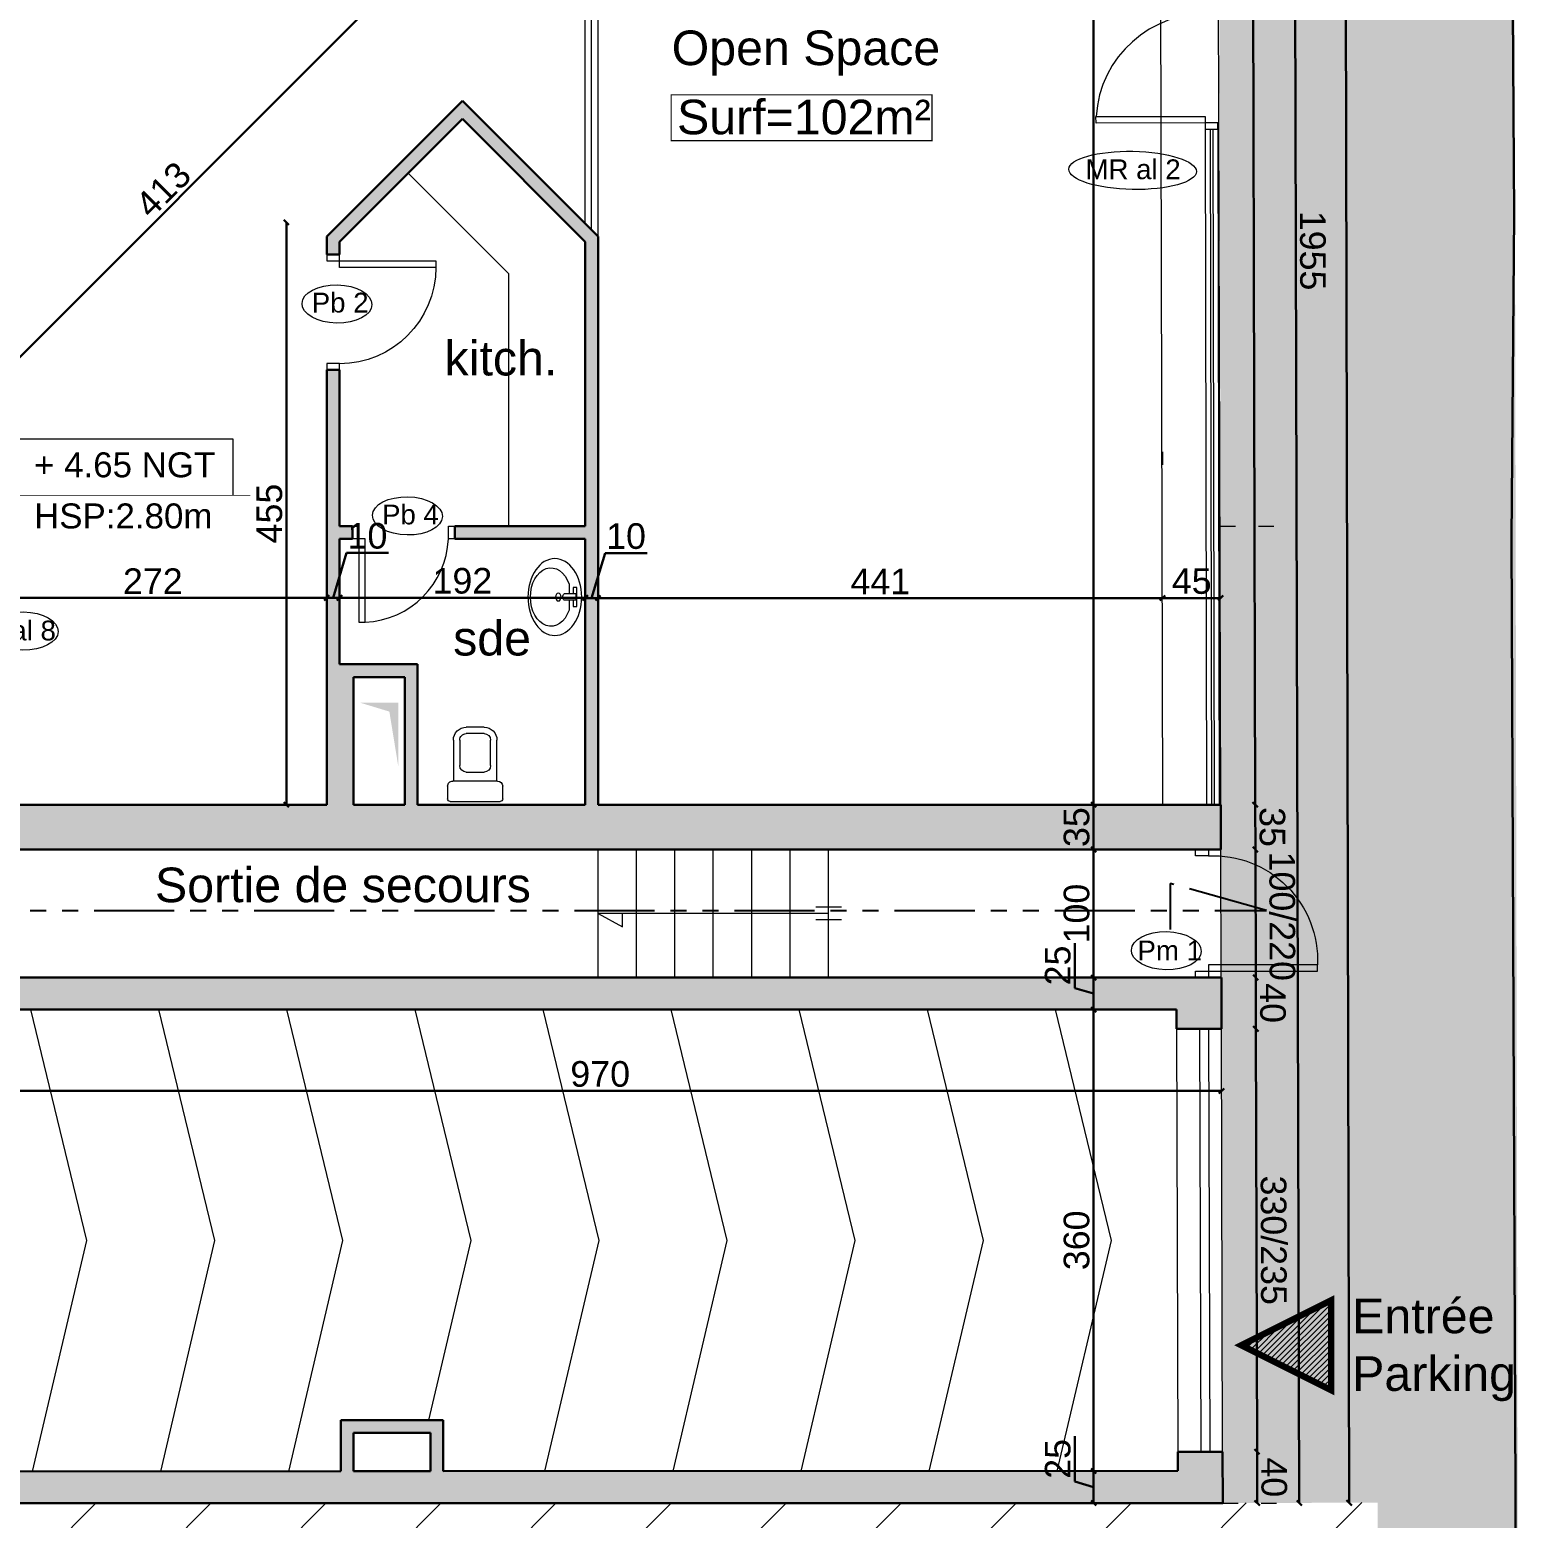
# Model space of a CAD drawing. Header units: millimetres. Extents: x 2804 to 3317, y 6834 to 7064.
# Drawn here: x 2898.11 to 2909.74, y 6920.37 to 6931.99 of the extents above; entities that cross this region are included whole.
import ezdxf

# ---------------------------------------------------------------- set-up
doc = ezdxf.new("R2010")
doc.units = ezdxf.units.MM
doc.header["$PDMODE"] = 1
doc.linetypes.add('ACAD_ISO03W100', pattern=[30, 12, -18])
doc.linetypes.add('PHANTOM2', pattern=[1.25, 0.625, -0.125, 0.125, -0.125, 0.125, -0.125])
for name, color, linetype, lineweight in [('cotation', 3, 'Continuous', 30), ('Hachures', 8, 'Continuous', 20), ('menuise', 50, 'Continuous', 18), ('PORT-FEN', 2, 'Continuous', 0), ('structure grt', 150, 'Continuous', 0), ('Trottoires', 140, 'Continuous', 30), ('zin fin', 6, 'Continuous', 9), ('Zin inter', 80, 'ACAD_ISO03W100', 5), ('zin menuiserie', 150, 'Continuous', 5), ('Zin mur', 30, 'Continuous', 30), ('zin sanit', 150, 'Continuous', 5)]:
    doc.layers.add(name, color=color, linetype=linetype, lineweight=lineweight)
doc.layers.add('zin hatch mur', color=8, linetype='Continuous')
doc.layers.add('zin texte', color=33, linetype='Continuous')
doc.styles.add('ARIAL', font='arial.ttf')
doc.styles.add('PsikTxtStyle', font='arial.ttf')
doc.styles.get("Standard").update_dxf_attribs({"font": 'arial.ttf'})
doc.dimstyles.new('cotation 100', dxfattribs={"dimtxt": 0.2, "dimasz": 0.04, "dimexe": 0, "dimexo": 0, "dimgap": 0.03, "dimtad": 1, "dimdec": 0, "dimlfac": 100, "dimdsep": 46, "dimtxsty": 'ARIAL', "dimblk": 'OBLIQUE', "dimcen": 0.09, "dimse1": 1, "dimse2": 1, "dimclrd": 256, "dimclre": 256, "dimclrt": 256, "dimadec": 3, "dimazin": 2, "dimtfac": 1, "dimtdec": 0, "dimtofl": 0, "dimtmove": 1, "dimatfit": 3, "dimfxl": 0, "dimtolj": 1, "dimtzin": 0, "dimlwd": -1, "dimlwe": -1, "dimarcsym": 0})

# ---------------------------------------------------------------- blocks, each defined once
blk = doc.blocks.new('p100')
at = {"layer": 'zin menuiserie'}
for p, q in [((2868.569, 7190.027), (2868.569, 7189.977)), ((2868.669, 7190.027), (2868.569, 7190.027)), ((2868.569, 7189.977), (2868.669, 7189.977)), ((2868.669, 7189.977), (2868.669, 7190.027)), ((2868.669, 7189.977), (2869.52, 7189.977)), ((2868.669, 7189.927), (2868.669, 7189.977)), ((2869.52, 7189.977), (2869.52, 7189.927)), ((2869.52, 7189.927), (2868.669, 7189.927)), ((2868.669, 7189.077), (2868.569, 7189.077)), ((2868.569, 7189.077), (2868.569, 7189.027)), ((2868.569, 7189.027), (2868.669, 7189.027)), ((2868.669, 7189.027), (2868.669, 7189.077))]:
    blk.add_line(p, q, dxfattribs=at)
blk.add_arc((2868.704, 7189.892), 0.817, 267.544, 2.456, dxfattribs=at)
blk = doc.blocks.new('C3A7SB3P')
at = {"layer": 'zin sanit', "linetype": 'ByBlock'}
for p, q in [((0, -19.5), (0, 19.5)), ((0, -17), (0, 17)), ((2, 21.5), (12, 21.5)), ((16, 17.5), (16, -17.5)), ((16, 17), (48, 17)), ((28, 12), (48, 12)), ((23, -7), (23, 7)), ((53, 7), (53, -7)), ((58, 7), (58, -7)), ((12, -21.5), (2, -21.5)), ((48, -17), (16, -17)), ((48, -12), (28, -12))]:
    blk.add_line(p, q, dxfattribs=at)
for centre, radius, start, end in [((2, 19.5), 2, 90, 180), ((12, 17.5), 4, 0, 90), ((28, 7), 5, 90, 180), ((48, 7), 10, 0, 90), ((48, 7), 5, 0, 90), ((28, -7), 5, 180, 270), ((48, -7), 5, 270, 0), ((48, -7), 10, 270, 0), ((2, -19.5), 2, 180, 270), ((12, -17.5), 4, 270, 0)]:
    blk.add_arc(centre, radius, start, end, dxfattribs=at)
blk = doc.blocks.new('P90')
at = {"ltscale": 0.005}
for p, q in [((-50, 752), (-100, 752)), ((-100, 752), (-100, 0)), ((-50, 0), (-50, 752)), ((-900, -100), (-900, 0)), ((-900, 0), (-850, 0)), ((-850, 0), (-850, -100)), ((-100, 0), (-50, 0)), ((-50, 0), (0, 0)), ((-50, -100), (-50, 0)), ((0, 0), (0, -100)), ((-850, -100), (-900, -100)), ((0, -100), (-50, -100))]:
    blk.add_line(p, q, dxfattribs=at)
blk.add_arc((-100, 0), 752, 90, 180, dxfattribs=at)
blk = doc.blocks.new('_Oblique')
at = {"color": 0, "linetype": 'ByBlock', "lineweight": -2}
blk.add_line((-0.5, -0.5), (0.5, 0.5), dxfattribs=at)
blk = doc.blocks.new('*D249')
at = {"layer": 'cotation', "transparency": 16777216}
blk.add_line((2900.112, 6930.482), (2900.112, 6925.936), dxfattribs=at)
at = {"layer": 'Defpoints', "color": 0, "transparency": 16777216}
for p in [(2900.536, 6930.482), (2900.112, 6925.936), (2900.636, 6925.936)]:
    blk.add_point(p, dxfattribs=at)
at = {"layer": 'cotation', "transparency": 16777216, "xscale": 0.04, "yscale": 0.04, "zscale": 0.04}
for p, rotation in [((2900.112, 6930.482), 90), ((2900.112, 6925.936), 270)]:
    blk.add_blockref('_Oblique', p, dxfattribs=dict(at, rotation=rotation))
at = {"layer": 'cotation', "transparency": 16777216, "insert": (2899.98, 6928.209), "char_height": 0.2, "attachment_point": 5, "rotation": 90, "style": 'ARIAL'}
blk.add_mtext('\\A1;455', dxfattribs=at)
blk = doc.blocks.new('*D254')
at = {"layer": 'cotation', "transparency": 16777216}
blk.add_line((2906.952, 6927.549), (2902.545, 6927.549), dxfattribs=at)
at = {"layer": 'Defpoints', "color": 0, "transparency": 16777216}
for p in [(2902.545, 6927.549), (2906.952, 6927.596), (2902.545, 6927.337)]:
    blk.add_point(p, dxfattribs=at)
at = {"layer": 'cotation', "transparency": 16777216, "xscale": 0.04, "yscale": 0.04, "zscale": 0.04, "rotation": 180}
blk.add_blockref('_Oblique', (2902.545, 6927.549), dxfattribs=at)
at = {"layer": 'cotation', "transparency": 16777216, "xscale": 0.04, "yscale": 0.04, "zscale": 0.04}
blk.add_blockref('_Oblique', (2906.952, 6927.549), dxfattribs=at)
at = {"layer": 'cotation', "transparency": 16777216, "insert": (2904.749, 6927.679), "char_height": 0.2, "attachment_point": 5, "style": 'ARIAL'}
blk.add_mtext('\\A1;441', dxfattribs=at)
blk = doc.blocks.new('*D255')
at = {"layer": 'cotation', "transparency": 16777216}
blk.add_line((2902.445, 6927.551), (2900.527, 6927.551), dxfattribs=at)
at = {"layer": 'Defpoints', "color": 0, "transparency": 16777216}
for p in [(2900.527, 6927.551), (2900.527, 6927.551), (2902.445, 6927.549)]:
    blk.add_point(p, dxfattribs=at)
at = {"layer": 'cotation', "transparency": 16777216, "xscale": 0.04, "yscale": 0.04, "zscale": 0.04, "rotation": 180}
blk.add_blockref('_Oblique', (2900.527, 6927.551), dxfattribs=at)
at = {"layer": 'cotation', "transparency": 16777216, "xscale": 0.04, "yscale": 0.04, "zscale": 0.04}
blk.add_blockref('_Oblique', (2902.445, 6927.551), dxfattribs=at)
at = {"layer": 'cotation', "transparency": 16777216, "insert": (2901.486, 6927.683), "char_height": 0.2, "attachment_point": 5, "style": 'ARIAL'}
blk.add_mtext('\\A1;192', dxfattribs=at)
blk = doc.blocks.new('P70')
at = {"layer": 'zin menuiserie'}
for p, q in [((0, 650), (0, 0)), ((50, 650), (0, 650)), ((50, 0), (50, 650)), ((-700, 0), (-650, 0)), ((-700, -100), (-700, 0)), ((-650, 0), (-650, -100)), ((0, 0), (100, 0)), ((50, -100), (50, 0)), ((100, 0), (100, -100)), ((-650, -100), (-700, -100)), ((100, -100), (50, -100))]:
    blk.add_line(p, q, dxfattribs=at)
blk.add_arc((31, -31), 682, 92.6275, 177.3725, dxfattribs=at)
blk = doc.blocks.new('lll')
at = {"layer": 'zin sanit'}
for p, q in [((2861.7277, 7185.8937), (2861.6631, 7185.8937)), ((2861.6865, 7185.9436), (2861.809, 7185.9436)), ((2861.6865, 7185.9192), (2861.6865, 7185.9436)), ((2861.7277, 7185.9192), (2861.6865, 7185.9192)), ((2861.7677, 7185.9373), (2861.7277, 7185.9373)), ((2861.7277, 7185.9373), (2861.7277, 7185.8611)), ((2861.7677, 7185.9373), (2861.7677, 7185.8611)), ((2861.809, 7185.9192), (2861.7677, 7185.9192)), ((2861.8324, 7185.8937), (2861.7677, 7185.8937)), ((2861.809, 7185.9436), (2861.809, 7185.9192))]:
    blk.add_line(p, q, dxfattribs=at)
for centre, major_axis, start_param, end_param in [((2861.7477, 7185.8005), (0.25, 0), 4.712389, 10.995574), ((2861.7477, 7185.7746), (0.19, 0), 2.032408, 7.39237), ((2861.7478, 7185.8234), (-0.0258, 0), 1.570796326798575, 7.853981633978161), ((2861.7477, 7185.8697), (0.0235, 0), 3.694408, 5.73037)]:
    blk.add_ellipse(centre, major_axis=major_axis, ratio=0.7, start_param=start_param, end_param=end_param, dxfattribs=at)
blk = doc.blocks.new('*D257')
at = {"layer": 'cotation', "transparency": 16777216}
blk.add_line((2900.427, 6927.551), (2897.711, 6927.551), dxfattribs=at)
at = {"layer": 'Defpoints', "color": 0, "transparency": 16777216}
for p in [(2897.711, 6927.551), (2897.711, 6927.551), (2900.427, 6927.551)]:
    blk.add_point(p, dxfattribs=at)
at = {"layer": 'cotation', "transparency": 16777216, "xscale": 0.04, "yscale": 0.04, "zscale": 0.04}
for p, rotation in [((2897.711, 6927.551), 180.0000000000192), ((2900.427, 6927.551), 1.91846538655227e-11)]:
    blk.add_blockref('_Oblique', p, dxfattribs=dict(at, rotation=rotation))
at = {"layer": 'cotation', "transparency": 16777216, "insert": (2899.069, 6927.681), "char_height": 0.2, "attachment_point": 5, "style": 'ARIAL'}
blk.add_mtext('\\A1;272', dxfattribs=at)
blk = doc.blocks.new('*D263')
at = {"layer": 'cotation', "transparency": 16777216}
blk.add_line((2906.414, 6924.336), (2906.414, 6920.735), dxfattribs=at)
at = {"layer": 'Defpoints', "color": 0, "transparency": 16777216}
for p in [(2906.629, 6924.336), (2906.414, 6920.735), (2906.724, 6920.735)]:
    blk.add_point(p, dxfattribs=at)
at = {"layer": 'cotation', "transparency": 16777216, "xscale": 0.04, "yscale": 0.04, "zscale": 0.04}
for p, rotation in [((2906.414, 6924.336), 90), ((2906.414, 6920.735), 270)]:
    blk.add_blockref('_Oblique', p, dxfattribs=dict(at, rotation=rotation))
at = {"layer": 'cotation', "transparency": 16777216, "insert": (2906.282, 6922.535), "char_height": 0.2, "attachment_point": 5, "rotation": 90, "style": 'ARIAL'}
blk.add_mtext('\\A1;360', dxfattribs=at)
blk = doc.blocks.new('*D287')
at = {"layer": 'cotation', "transparency": 16777216}
blk.add_line((2908.355, 6944.847), (2908.41, 6920.486), dxfattribs=at)
at = {"layer": 'Defpoints', "color": 0, "transparency": 16777216}
for p in [(2907.367, 6944.844), (2907.422, 6920.484), (2908.41, 6920.486)]:
    blk.add_point(p, dxfattribs=at)
at = {"layer": 'cotation', "transparency": 16777216, "xscale": 0.04, "yscale": 0.04, "zscale": 0.04}
for p, rotation in [((2908.355, 6944.847), 90.12833801283392), ((2908.41, 6920.486), 270.1283380128339)]:
    blk.add_blockref('_Oblique', p, dxfattribs=dict(at, rotation=rotation))
at = {"layer": 'cotation', "transparency": 16777216, "insert": (2908.566, 6932.667), "char_height": 0.3, "attachment_point": 5, "rotation": 270.1283, "style": 'ARIAL'}
blk.add_mtext('\\A1;2436', dxfattribs=at)
blk = doc.blocks.new('*D289')
at = {"layer": 'cotation', "transparency": 16777216}
blk.add_line((2886.94, 6919.979), (2907.422, 6919.982), dxfattribs=at)
at = {"layer": 'Defpoints', "color": 0, "transparency": 16777216}
for p in [(2886.94, 6920.481), (2907.422, 6920.484), (2907.422, 6919.982)]:
    blk.add_point(p, dxfattribs=at)
at = {"layer": 'cotation', "transparency": 16777216, "xscale": 0.04, "yscale": 0.04, "zscale": 0.04}
for p, rotation in [((2886.94, 6919.979), 180.008627102599), ((2907.422, 6919.982), 0.008627102599035555)]:
    blk.add_blockref('_Oblique', p, dxfattribs=dict(at, rotation=rotation))
at = {"layer": 'cotation', "transparency": 16777216, "insert": (2897.181, 6920.164), "char_height": 0.3, "attachment_point": 5, "rotation": 0.0086, "style": 'ARIAL'}
blk.add_mtext('\\A1;2048', dxfattribs=at)
blk = doc.blocks.new('*D311')
at = {"layer": 'cotation', "transparency": 16777216}
blk.add_line((2906.414, 6925.586), (2906.414, 6924.586), dxfattribs=at)
at = {"layer": 'Defpoints', "color": 0, "transparency": 16777216}
for p in [(2906.774, 6925.586), (2906.414, 6924.586), (2906.874, 6924.586)]:
    blk.add_point(p, dxfattribs=at)
at = {"layer": 'cotation', "transparency": 16777216, "xscale": 0.04, "yscale": 0.04, "zscale": 0.04}
for p, rotation in [((2906.414, 6925.586), 90), ((2906.414, 6924.586), 270)]:
    blk.add_blockref('_Oblique', p, dxfattribs=dict(at, rotation=rotation))
at = {"layer": 'cotation', "transparency": 16777216, "insert": (2906.282, 6925.086), "char_height": 0.2, "attachment_point": 5, "rotation": 90, "style": 'ARIAL'}
blk.add_mtext('\\A1;100', dxfattribs=at)
blk = doc.blocks.new('*D312')
at = {"layer": 'cotation', "transparency": 16777216}
blk.add_line((2906.414, 6925.936), (2906.414, 6939.635), dxfattribs=at)
at = {"layer": 'Defpoints', "color": 0, "transparency": 16777216}
for p in [(2906.414, 6939.635), (2906.919, 6939.635), (2906.954, 6925.936)]:
    blk.add_point(p, dxfattribs=at)
at = {"layer": 'cotation', "transparency": 16777216, "xscale": 0.04, "yscale": 0.04, "zscale": 0.04}
for p, rotation in [((2906.414, 6939.635), 90), ((2906.414, 6925.936), 270)]:
    blk.add_blockref('_Oblique', p, dxfattribs=dict(at, rotation=rotation))
at = {"layer": 'cotation', "transparency": 16777216, "insert": (2906.282, 6932.786), "char_height": 0.2, "attachment_point": 5, "rotation": 90, "style": 'ARIAL'}
blk.add_mtext('\\A1;1370', dxfattribs=at)
blk = doc.blocks.new('*D315')
at = {"layer": 'cotation', "transparency": 16777216}
blk.add_line((2907.677, 6925.586), (2907.676, 6925.936), dxfattribs=at)
at = {"layer": 'Defpoints', "color": 0, "transparency": 16777216}
for p in [(2907.408, 6925.936), (2907.676, 6925.936), (2907.408, 6925.586)]:
    blk.add_point(p, dxfattribs=at)
at = {"layer": 'cotation', "transparency": 16777216, "xscale": 0.04, "yscale": 0.04, "zscale": 0.04}
for p, rotation in [((2907.676, 6925.936), 90.15480944030031), ((2907.677, 6925.586), 270.1548094403003)]:
    blk.add_blockref('_Oblique', p, dxfattribs=dict(at, rotation=rotation))
at = {"layer": 'cotation', "transparency": 16777216, "insert": (2907.809, 6925.762), "char_height": 0.2, "attachment_point": 5, "rotation": 270.1548, "style": 'ARIAL'}
blk.add_mtext('\\A1;35', dxfattribs=at)
blk = doc.blocks.new('*D316')
at = {"layer": 'cotation', "transparency": 16777216}
blk.add_line((2907.676, 6925.936), (2907.638, 6940.036), dxfattribs=at)
at = {"layer": 'Defpoints', "color": 0, "transparency": 16777216}
for p in [(2907.368, 6940.036), (2907.638, 6940.036), (2907.408, 6925.936)]:
    blk.add_point(p, dxfattribs=at)
at = {"layer": 'cotation', "transparency": 16777216, "xscale": 0.04, "yscale": 0.04, "zscale": 0.04}
for p, rotation in [((2907.638, 6940.036), 90.15480944030031), ((2907.676, 6925.936), 270.1548094403003)]:
    blk.add_blockref('_Oblique', p, dxfattribs=dict(at, rotation=rotation))
at = {"layer": 'cotation', "transparency": 16777216, "insert": (2907.791, 6932.987), "char_height": 0.2, "attachment_point": 5, "rotation": 270.1548, "style": 'ARIAL'}
blk.add_mtext('\\A1;1410/290', dxfattribs=at)
blk = doc.blocks.new('*D317')
at = {"layer": 'cotation', "transparency": 16777216}
blk.add_line((2907.677, 6925.586), (2907.68, 6924.587), dxfattribs=at)
at = {"layer": 'Defpoints', "color": 0, "transparency": 16777216}
for p in [(2907.408, 6925.586), (2907.311, 6924.586), (2907.68, 6924.587)]:
    blk.add_point(p, dxfattribs=at)
at = {"layer": 'cotation', "transparency": 16777216, "xscale": 0.04, "yscale": 0.04, "zscale": 0.04}
for p, rotation in [((2907.677, 6925.586), 90.15480944030031), ((2907.68, 6924.587), 270.1548094403003)]:
    blk.add_blockref('_Oblique', p, dxfattribs=dict(at, rotation=rotation))
at = {"layer": 'cotation', "transparency": 16777216, "insert": (2907.886, 6925.065), "char_height": 0.2, "attachment_point": 5, "rotation": 270.1548, "style": 'ARIAL'}
blk.add_mtext('\\A1;100/220', dxfattribs=at)
blk = doc.blocks.new('*D318')
at = {"layer": 'cotation', "transparency": 16777216}
blk.add_line((2907.68, 6924.587), (2907.681, 6924.186), dxfattribs=at)
at = {"layer": 'Defpoints', "color": 0, "transparency": 16777216}
for p in [(2907.311, 6924.586), (2907.312, 6924.185), (2907.681, 6924.186)]:
    blk.add_point(p, dxfattribs=at)
at = {"layer": 'cotation', "transparency": 16777216, "xscale": 0.04, "yscale": 0.04, "zscale": 0.04}
for p, rotation in [((2907.68, 6924.587), 90.15480944030031), ((2907.681, 6924.186), 270.1548094403003)]:
    blk.add_blockref('_Oblique', p, dxfattribs=dict(at, rotation=rotation))
at = {"layer": 'cotation', "transparency": 16777216, "insert": (2907.813, 6924.387), "char_height": 0.2, "attachment_point": 5, "rotation": 270.1548, "style": 'ARIAL'}
blk.add_mtext('\\A1;40', dxfattribs=at)
blk = doc.blocks.new('*D319')
at = {"layer": 'cotation', "transparency": 16777216}
blk.add_line((2907.681, 6924.186), (2907.69, 6920.885), dxfattribs=at)
at = {"layer": 'Defpoints', "color": 0, "transparency": 16777216}
for p in [(2907.312, 6924.185), (2907.421, 6920.885), (2907.69, 6920.885)]:
    blk.add_point(p, dxfattribs=at)
at = {"layer": 'cotation', "transparency": 16777216, "xscale": 0.04, "yscale": 0.04, "zscale": 0.04}
for p, rotation in [((2907.681, 6924.186), 90.15480944030031), ((2907.69, 6920.885), 270.1548094403003)]:
    blk.add_blockref('_Oblique', p, dxfattribs=dict(at, rotation=rotation))
at = {"layer": 'cotation', "transparency": 16777216, "insert": (2907.819, 6922.536), "char_height": 0.2, "attachment_point": 5, "rotation": 270.1548, "style": 'ARIAL'}
blk.add_mtext('\\A1;330/235', dxfattribs=at)
blk = doc.blocks.new('*D320')
at = {"layer": 'cotation', "transparency": 16777216}
blk.add_line((2907.69, 6920.885), (2907.691, 6920.484), dxfattribs=at)
at = {"layer": 'Defpoints', "color": 0, "transparency": 16777216}
for p in [(2907.421, 6920.885), (2907.422, 6920.484), (2907.691, 6920.484)]:
    blk.add_point(p, dxfattribs=at)
at = {"layer": 'cotation', "transparency": 16777216, "xscale": 0.04, "yscale": 0.04, "zscale": 0.04}
for p, rotation in [((2907.69, 6920.885), 90.15480944030031), ((2907.691, 6920.484), 270.1548094403003)]:
    blk.add_blockref('_Oblique', p, dxfattribs=dict(at, rotation=rotation))
at = {"layer": 'cotation', "transparency": 16777216, "insert": (2907.823, 6920.685), "char_height": 0.2, "attachment_point": 5, "rotation": 270.1548, "style": 'ARIAL'}
blk.add_mtext('\\A1;40', dxfattribs=at)
blk = doc.blocks.new('*D323')
at = {"layer": 'cotation', "transparency": 16777216}
blk.add_line((2908.02, 6920.485), (2907.966, 6940.037), dxfattribs=at)
at = {"layer": 'Defpoints', "color": 0, "transparency": 16777216}
for p in [(2907.368, 6940.036), (2907.966, 6940.037), (2907.422, 6920.484)]:
    blk.add_point(p, dxfattribs=at)
at = {"layer": 'cotation', "transparency": 16777216, "xscale": 0.04, "yscale": 0.04, "zscale": 0.04}
for p, rotation in [((2907.966, 6940.037), 90.15834376443192), ((2908.02, 6920.485), 270.1583437644319)]:
    blk.add_blockref('_Oblique', p, dxfattribs=dict(at, rotation=rotation))
at = {"layer": 'cotation', "transparency": 16777216, "insert": (2908.125, 6930.262), "char_height": 0.2, "attachment_point": 5, "rotation": 270.1583, "style": 'ARIAL'}
blk.add_mtext('\\A1;1955', dxfattribs=at)
blk = doc.blocks.new('*D543')
at = {"layer": 'cotation', "transparency": 16777216}
blk.add_line((2897.711, 6923.701), (2907.413, 6923.701), dxfattribs=at)
at = {"layer": 'Defpoints', "color": 0, "transparency": 16777216}
for p in [(2907.413, 6923.701), (2907.413, 6923.627), (2897.711, 6923.261)]:
    blk.add_point(p, dxfattribs=at)
at = {"layer": 'cotation', "transparency": 16777216, "xscale": 0.04, "yscale": 0.04, "zscale": 0.04, "rotation": 180}
blk.add_blockref('_Oblique', (2897.711, 6923.701), dxfattribs=at)
at = {"layer": 'cotation', "transparency": 16777216, "xscale": 0.04, "yscale": 0.04, "zscale": 0.04}
blk.add_blockref('_Oblique', (2907.413, 6923.701), dxfattribs=at)
at = {"layer": 'cotation', "transparency": 16777216, "insert": (2902.562, 6923.833), "char_height": 0.2, "attachment_point": 5, "style": 'ARIAL', "bg_fill": 3, "box_fill_scale": 1.1, "bg_fill_color": 256, "bg_fill_true_color": 13158600, "bg_fill_transparency": 0}
blk.add_mtext('\\A1;970', dxfattribs=at)
blk = doc.blocks.new('*D576')
at = {"layer": 'cotation', "transparency": 16777216}
blk.add_line((2900.706, 6932.107), (2897.782, 6929.183), dxfattribs=at)
at = {"layer": 'Defpoints', "color": 0, "transparency": 16777216}
for p in [(2900.406, 6932.407), (2896.457, 6930.508), (2897.782, 6929.183)]:
    blk.add_point(p, dxfattribs=at)
at = {"layer": 'cotation', "transparency": 16777216, "xscale": 0.04, "yscale": 0.04, "zscale": 0.04}
for p, rotation in [((2900.706, 6932.107), 45.00000000041111), ((2897.782, 6929.183), 225.0000000004111)]:
    blk.add_blockref('_Oblique', p, dxfattribs=dict(at, rotation=rotation))
at = {"layer": 'cotation', "transparency": 16777216, "insert": (2899.15, 6930.738), "char_height": 0.2, "attachment_point": 5, "rotation": 45, "style": 'ARIAL'}
blk.add_mtext('\\A1;413', dxfattribs=at)
blk = doc.blocks.new('*D682')
at = {"layer": 'cotation', "transparency": 16777216}
blk.add_line((2906.414, 6925.936), (2906.414, 6925.586), dxfattribs=at)
at = {"layer": 'Defpoints', "color": 0, "transparency": 16777216}
for p in [(2906.954, 6925.936), (2906.414, 6925.586), (2907.12, 6925.586)]:
    blk.add_point(p, dxfattribs=at)
at = {"layer": 'cotation', "transparency": 16777216, "xscale": 0.04, "yscale": 0.04, "zscale": 0.04}
for p, rotation in [((2906.414, 6925.936), 90), ((2906.414, 6925.586), 270)]:
    blk.add_blockref('_Oblique', p, dxfattribs=dict(at, rotation=rotation))
at = {"layer": 'cotation', "transparency": 16777216, "insert": (2906.282, 6925.761), "char_height": 0.2, "attachment_point": 5, "rotation": 90, "style": 'ARIAL'}
blk.add_mtext('\\A1;35', dxfattribs=at)
blk = doc.blocks.new('*D683')
at = {"layer": 'cotation', "transparency": 16777216}
for p, q in [((2906.267, 6924.505), (2906.267, 6924.856)), ((2906.414, 6924.461), (2906.267, 6924.505)), ((2906.414, 6924.586), (2906.414, 6924.336))]:
    blk.add_line(p, q, dxfattribs=at)
at = {"layer": 'Defpoints', "color": 0, "transparency": 16777216}
for p in [(2906.874, 6924.586), (2906.414, 6924.336), (2906.629, 6924.336)]:
    blk.add_point(p, dxfattribs=at)
at = {"layer": 'cotation', "transparency": 16777216, "xscale": 0.04, "yscale": 0.04, "zscale": 0.04}
for p, rotation in [((2906.414, 6924.586), 90), ((2906.414, 6924.336), 270)]:
    blk.add_blockref('_Oblique', p, dxfattribs=dict(at, rotation=rotation))
at = {"layer": 'cotation', "transparency": 16777216, "insert": (2906.135, 6924.681), "char_height": 0.2, "attachment_point": 5, "rotation": 90, "style": 'ARIAL'}
blk.add_mtext('\\A1;25', dxfattribs=at)
blk = doc.blocks.new('*D684')
at = {"layer": 'cotation', "transparency": 16777216}
for p, q in [((2906.267, 6920.653), (2906.267, 6921.005)), ((2906.414, 6920.609), (2906.267, 6920.653)), ((2906.414, 6920.735), (2906.414, 6920.484))]:
    blk.add_line(p, q, dxfattribs=at)
at = {"layer": 'Defpoints', "color": 0, "transparency": 16777216}
for p in [(2906.724, 6920.735), (2906.414, 6920.484), (2906.737, 6920.484)]:
    blk.add_point(p, dxfattribs=at)
at = {"layer": 'cotation', "transparency": 16777216, "xscale": 0.04, "yscale": 0.04, "zscale": 0.04}
for p, rotation in [((2906.414, 6920.735), 90), ((2906.414, 6920.484), 270)]:
    blk.add_blockref('_Oblique', p, dxfattribs=dict(at, rotation=rotation))
at = {"layer": 'cotation', "transparency": 16777216, "insert": (2906.135, 6920.829), "char_height": 0.2, "attachment_point": 5, "rotation": 90, "style": 'ARIAL'}
blk.add_mtext('\\A1;25', dxfattribs=at)
blk = doc.blocks.new('*D710')
at = {"layer": 'cotation', "transparency": 16777216}
for p, q in [((2900.477, 6927.551), (2900.582, 6927.902)), ((2900.582, 6927.902), (2900.909, 6927.902)), ((2900.427, 6927.551), (2900.527, 6927.551))]:
    blk.add_line(p, q, dxfattribs=at)
at = {"layer": 'Defpoints', "color": 0, "transparency": 16777216}
for p in [(2900.427, 6927.551), (2900.527, 6927.551), (2900.527, 6927.033)]:
    blk.add_point(p, dxfattribs=at)
at = {"layer": 'cotation', "transparency": 16777216, "xscale": 0.04, "yscale": 0.04, "zscale": 0.04, "rotation": 180}
blk.add_blockref('_Oblique', (2900.427, 6927.551), dxfattribs=at)
at = {"layer": 'cotation', "transparency": 16777216, "xscale": 0.04, "yscale": 0.04, "zscale": 0.04}
blk.add_blockref('_Oblique', (2900.527, 6927.551), dxfattribs=at)
at = {"layer": 'cotation', "transparency": 16777216, "insert": (2900.745, 6928.034), "char_height": 0.2, "attachment_point": 5, "style": 'ARIAL'}
blk.add_mtext('\\A1;10', dxfattribs=at)
blk = doc.blocks.new('*D711')
at = {"layer": 'cotation', "transparency": 16777216}
for p, q in [((2902.495, 6927.549), (2902.601, 6927.9)), ((2902.601, 6927.9), (2902.928, 6927.9)), ((2902.445, 6927.549), (2902.545, 6927.549))]:
    blk.add_line(p, q, dxfattribs=at)
at = {"layer": 'Defpoints', "color": 0, "transparency": 16777216}
for p in [(2902.445, 6927.549), (2902.545, 6927.549), (2902.545, 6927.337)]:
    blk.add_point(p, dxfattribs=at)
at = {"layer": 'cotation', "transparency": 16777216, "xscale": 0.04, "yscale": 0.04, "zscale": 0.04, "rotation": 180}
blk.add_blockref('_Oblique', (2902.445, 6927.549), dxfattribs=at)
at = {"layer": 'cotation', "transparency": 16777216, "xscale": 0.04, "yscale": 0.04, "zscale": 0.04}
blk.add_blockref('_Oblique', (2902.545, 6927.549), dxfattribs=at)
at = {"layer": 'cotation', "transparency": 16777216, "insert": (2902.764, 6928.032), "char_height": 0.2, "attachment_point": 5, "style": 'ARIAL'}
blk.add_mtext('\\A1;10', dxfattribs=at)
blk = doc.blocks.new('*D712')
at = {"layer": 'cotation', "transparency": 16777216}
blk.add_line((2906.952, 6927.549), (2907.407, 6927.549), dxfattribs=at)
at = {"layer": 'Defpoints', "color": 0, "transparency": 16777216}
for p in [(2906.952, 6927.596), (2907.407, 6927.549), (2907.407, 6925.936)]:
    blk.add_point(p, dxfattribs=at)
at = {"layer": 'cotation', "transparency": 16777216, "xscale": 0.04, "yscale": 0.04, "zscale": 0.04, "rotation": 180}
blk.add_blockref('_Oblique', (2906.952, 6927.549), dxfattribs=at)
at = {"layer": 'cotation', "transparency": 16777216, "xscale": 0.04, "yscale": 0.04, "zscale": 0.04}
blk.add_blockref('_Oblique', (2907.407, 6927.549), dxfattribs=at)
at = {"layer": 'cotation', "transparency": 16777216, "insert": (2907.18, 6927.681), "char_height": 0.2, "attachment_point": 5, "style": 'ARIAL'}
blk.add_mtext('\\A1;45', dxfattribs=at)
blk = doc.blocks.new('pb1')
at = {"layer": 'menuise'}
blk.add_ellipse((2979.638, 6941.214), major_axis=(-0.273, 0.005), ratio=0.546469, start_param=-1.570796, end_param=4.712389, dxfattribs=at)
at = {"layer": 'menuise', "insert": (2979.441, 6941.302), "char_height": 0.1544, "width": 2.34126, "attachment_point": 1, "style": 'PsikTxtStyle'}
blk.add_mtext('Pb 2', dxfattribs=at)
blk = doc.blocks.new('pb3')
at = {"layer": 'menuise'}
blk.add_ellipse((2903.957, 6929.88), major_axis=(-0.273, 0.005), ratio=0.546469, start_param=-1.570796, end_param=4.712389, dxfattribs=at)
at = {"layer": 'menuise', "insert": (2903.759, 6929.968), "char_height": 0.1544, "width": 2.34126, "attachment_point": 1, "style": 'PsikTxtStyle'}
blk.add_mtext('Pb 4', dxfattribs=at)
blk = doc.blocks.new('fal8')
at = {"layer": 'menuise'}
blk.add_ellipse((2856.592, 6882.99), major_axis=(-0.273, 0.005), ratio=0.546469, start_param=-1.570796, end_param=4.712389, dxfattribs=at)
at = {"layer": 'menuise', "insert": (2856.368, 6883.071), "char_height": 0.1544, "width": 2.34126, "attachment_point": 1, "style": 'PsikTxtStyle'}
blk.add_mtext('Fal 8', dxfattribs=at)
blk = doc.blocks.new('P14')
at = {"layer": 'zin menuiserie'}
for p, q in [((2875.02, 7090.599), (2874.168, 7090.599)), ((2874.168, 7090.599), (2874.168, 7090.549)), ((2874.168, 7090.549), (2875.02, 7090.549)), ((2875.02, 7090.649), (2875.12, 7090.649)), ((2875.02, 7090.599), (2875.02, 7090.649)), ((2875.12, 7090.599), (2875.02, 7090.599)), ((2875.02, 7090.549), (2875.02, 7090.599)), ((2875.12, 7090.649), (2875.12, 7090.599)), ((2874.168, 7088.899), (2874.168, 7088.949)), ((2874.168, 7088.949), (2875.02, 7088.949)), ((2875.02, 7088.949), (2875.02, 7088.899)), ((2875.02, 7088.899), (2874.168, 7088.899)), ((2875.02, 7088.899), (2875.02, 7088.849)), ((2875.12, 7088.899), (2875.02, 7088.899)), ((2875.02, 7088.849), (2875.12, 7088.849)), ((2875.12, 7088.849), (2875.12, 7088.899))]:
    blk.add_line(p, q, dxfattribs=at)
for centre, start, end in [((2875.023, 7090.604), 183.6967, 272.9424), ((2875.023, 7088.894), 87.0576, 176.3033)]:
    blk.add_arc(centre, 0.856, start, end, dxfattribs=at)
blk = doc.blocks.new('mral2')
at = {"layer": 'menuise'}
blk.add_ellipse((2906.719, 6930.888), major_axis=(-0.498, 0.009), ratio=0.29928, start_param=-1.570796, end_param=4.712389, dxfattribs=at)
at = {"layer": 'menuise', "insert": (2906.351, 6930.974), "char_height": 0.1544, "width": 2.34126, "attachment_point": 1, "style": 'PsikTxtStyle'}
blk.add_mtext('MR al 2', dxfattribs=at)
blk = doc.blocks.new('pm1')
at = {"layer": 'menuise'}
blk.add_ellipse((2906.982, 6924.796), major_axis=(-0.273, 0.005), ratio=0.546469, start_param=-1.570796, end_param=4.712389, dxfattribs=at)
at = {"layer": 'menuise', "insert": (2906.757, 6924.875), "char_height": 0.1544, "width": 2.34126, "attachment_point": 1, "style": 'PsikTxtStyle'}
blk.add_mtext('Pm 1', dxfattribs=at)

msp = doc.modelspace()

# ---------------------------------------------------------------- hatches: boundary and pattern name
at = {"layer": 'Hachures'}
h = msp.add_hatch(dxfattribs=at)
h.set_pattern_fill('AR-HBONE', color=256, scale=0.001, angle=0.4129)
h.set_pattern_definition([(45.4129179, (74.41532, -5.15618), (-0.0010354903, 0.1436803666), [0.3048, -0.1016]), (135.4129179, (74.48664, -5.08382), (-0.0010354903, 0.1436803666), [0.3048, -0.1016])])
h.paths.add_polyline_path([(2880.7, 6946.726), (2880.7, 6944.784), (2886.045, 6944.784), (2889.945, 6944.798), (2889.947, 6944.798), (2907.367, 6944.844), (2907.422, 6920.484), (2908.633, 6920.487), (2908.6, 6914.685), (2909.737, 6914.691), (2909.67, 6946.925), (2907.179, 6946.87), (2904.687, 6946.816), (2899.403, 6946.802), (2894.589, 6946.718), (2889.412, 6946.654)])
at = {"layer": 'zin hatch mur'}
h = msp.add_hatch(color=256, dxfattribs=at)
h.dxf.hatch_style = 1
h.paths.add_polyline_path([(2901.036, 6925.936), (2900.636, 6925.936), (2900.635, 6926.933), (2901.035, 6926.933)], flags=17)
h.paths.add_polyline_path([(2900.986, 6926.233), (2900.916, 6926.663), (2900.686, 6926.733), (2900.986, 6926.733)], flags=16)
h.paths.add_polyline_path([(2900.427, 6930.231), (2900.527, 6930.231), (2900.527, 6930.331), (2901.486, 6931.291), (2902.445, 6930.331), (2902.545, 6930.373), (2901.486, 6931.432), (2900.427, 6930.373)])
h.paths.add_polyline_path([(2900.527, 6929.331), (2900.427, 6929.331), (2900.427, 6925.936), (2897.361, 6925.936), (2897.361, 6925.586), (2900.636, 6925.586), (2902.336, 6925.586), (2907.408, 6925.586), (2907.408, 6925.936), (2902.545, 6925.936), (2902.545, 6930.372), (2902.445, 6930.331), (2902.445, 6928.111), (2901.427, 6928.111), (2901.427, 6928.011), (2902.445, 6928.011), (2902.445, 6925.936), (2901.136, 6925.936), (2901.136, 6927.033), (2900.527, 6927.033), (2900.527, 6928.011), (2900.627, 6928.011), (2900.627, 6928.111), (2900.527, 6928.111)])
h = msp.add_hatch(color=256, dxfattribs=at)
h.dxf.hatch_style = 1
h.paths.add_polyline_path([(2900.636, 6921.032), (2901.236, 6921.032), (2901.236, 6920.732), (2900.636, 6920.732)], flags=16)
h.paths.add_polyline_path([(2907.062, 6924.336), (2907.062, 6924.185), (2907.412, 6924.185), (2907.412, 6924.586), (2902.336, 6924.586), (2897.361, 6924.586), (2897.361, 6924.586), (2896.752, 6924.586), (2896.752, 6924.236), (2897.361, 6924.236), (2897.361, 6920.832), (2895.72, 6920.832), (2895.72, 6920.482), (2907.422, 6920.484), (2907.421, 6920.885), (2907.071, 6920.885), (2907.071, 6920.735), (2901.336, 6920.732), (2901.336, 6921.132), (2900.536, 6921.132), (2900.536, 6920.732), (2897.711, 6920.73), (2897.711, 6924.336)])
at = {"layer": 'zin menuiserie', "true_color": 0xe8e8e8}
h = msp.add_hatch(color=254, dxfattribs=at)
h.dxf.hatch_style = 1
h.paths.add_polyline_path([(2880.7, 6946.726), (2880.7, 6944.784), (2886.045, 6944.784), (2889.945, 6944.798), (2889.947, 6944.798), (2907.367, 6944.844), (2907.422, 6920.484), (2908.633, 6920.487), (2908.6, 6914.685), (2909.737, 6914.691), (2909.67, 6946.925), (2907.179, 6946.87), (2904.687, 6946.816), (2899.403, 6946.802), (2894.589, 6946.718), (2889.412, 6946.654)])
at = {"layer": 'zin menuiserie'}
h = msp.add_hatch(dxfattribs=at)
h.set_pattern_fill('ANSI31', scale=0.2)
h.set_pattern_definition([(45, (0, -32.72725), (-0.449012806, 0.449012806), [])])
h.paths.add_polyline_path([(2907.417, 6920.484), (2908.632, 6920.488), (2908.6, 6914.751), (2881.317, 6914.751), (2881.317, 6944.784), (2886.045, 6944.784), (2886.94, 6920.481)])
h = msp.add_hatch(dxfattribs=at)
h.set_pattern_fill('ANSI31', color=250, scale=0.01)
h.set_pattern_definition([(45, (-7.118328, -53.411313), (-0.0224506403, 0.0224506403), [])])
h.paths.add_polyline_path([(2907.568, 6921.716), (2908.268, 6921.366), (2908.268, 6922.066)])

# ---------------------------------------------------------------- linework, layer by layer
at = {"color": 2, "linetype": 'PHANTOM2'}
msp.add_lwpolyline([(2890.912, 6932.44), (2890.912, 6930.404), (2894.861, 6925.111), (2907.764, 6925.111), (2907.013, 6925.32), (2907.013, 6924.963)], dxfattribs=at)
at = {"layer": 'PORT-FEN'}
msp.add_lwpolyline([(2898.019, 6928.464), (2897.871, 6928.545), (2897.98, 6928.351), (2897.98, 6928.792), (2899.693, 6928.792), (2899.693, 6928.351)], dxfattribs=at)
at = {"layer": 'PORT-FEN', "const_width": 0.00566}
msp.add_lwpolyline([(2899.831, 6928.351), (2897.815, 6928.351)], dxfattribs=at)
at = {"layer": 'Trottoires', "flags": 128}
msp.add_lwpolyline([(2909.67, 6946.925), (2909.666, 6943.353), (2909.654, 6937.36), (2909.697, 6930.541), (2909.678, 6928.011), (2909.706, 6921.176), (2909.713, 6919.345), (2909.737, 6914.679)], dxfattribs=at)
at = {"layer": 'zin fin'}
for p, q in [((2907.407, 6925.936), (2907.368, 6940.036)), ((2906.954, 6925.936), (2906.923, 6939.636)), ((2902.445, 6930.473), (2902.445, 6933.173)), ((2902.495, 6930.423), (2902.495, 6933.153)), ((2902.545, 6930.373), (2902.545, 6933.132)), ((2902.545, 6924.586), (2902.545, 6925.586)), ((2902.845, 6924.586), (2902.845, 6925.586)), ((2903.145, 6924.586), (2903.145, 6925.586)), ((2903.445, 6924.586), (2903.445, 6925.586)), ((2903.745, 6924.586), (2903.745, 6925.586)), ((2904.045, 6924.586), (2904.045, 6925.586)), ((2904.345, 6924.586), (2904.345, 6925.586)), ((2907.411, 6924.586), (2907.408, 6925.586)), ((2907.062, 6924.185), (2907.071, 6920.885)), ((2907.242, 6924.185), (2907.251, 6920.885)), ((2907.312, 6924.185), (2907.321, 6920.885)), ((2907.421, 6920.885), (2907.412, 6924.185)), ((2907.322, 6920.484), (2907.322, 6920.483)), ((2907.372, 6920.484), (2907.372, 6920.484))]:
    msp.add_line(p, q, dxfattribs=at)
for points in [[(2904.345, 6925.086), (2902.545, 6925.086), (2902.737, 6924.983), (2902.737, 6925.086)], [(2904.445, 6925.136), (2904.245, 6925.136)], [(2904.445, 6925.036), (2904.245, 6925.036)], [(2899.114, 6924.336), (2899.551, 6922.535), (2899.128, 6920.731)], [(2900.114, 6924.336), (2900.551, 6922.535), (2900.128, 6920.731)], [(2901.114, 6924.336), (2901.551, 6922.535), (2901.222, 6921.132)], [(2902.114, 6924.336), (2902.551, 6922.535), (2902.128, 6920.732)], [(2903.114, 6924.336), (2903.551, 6922.535), (2903.128, 6920.733)], [(2904.114, 6924.336), (2904.551, 6922.535), (2904.128, 6920.733)], [(2905.114, 6924.336), (2905.551, 6922.535), (2905.128, 6920.734)], [(2906.114, 6924.336), (2906.551, 6922.535), (2906.128, 6920.734)]]:
    msp.add_lwpolyline(points, dxfattribs=at)
at = {"layer": 'Zin inter', "ltscale": 0.01}
for p, q in [((2906.951, 6928.69), (2906.951, 6928.59)), ((2907.401, 6928.111), (2908.001, 6928.111)), ((2907.422, 6920.484), (2908.022, 6920.484))]:
    msp.add_line(p, q, dxfattribs=at)
at = {"layer": 'zin menuiserie'}
for p, q in [((2907.285, 6931.21), (2907.295, 6925.935)), ((2907.325, 6931.211), (2907.335, 6925.936)), ((2907.345, 6931.211), (2907.355, 6925.936)), ((2907.385, 6931.211), (2907.395, 6925.936)), ((2901.062, 6930.866), (2901.845, 6930.083)), ((2901.845, 6930.083), (2901.845, 6928.111))]:
    msp.add_line(p, q, dxfattribs=at)
at = {"layer": 'zin menuiserie', "const_width": 0.05}
msp.add_lwpolyline([(2907.568, 6921.716), (2908.268, 6921.366), (2908.268, 6922.066), (2907.568, 6921.716)], close=True, dxfattribs=at)
at = {"layer": 'Zin mur'}
for p, q in [((2901.486, 6931.432), (2900.427, 6930.373)), ((2901.486, 6931.432), (2902.545, 6930.373)), ((2901.486, 6931.291), (2900.527, 6930.331)), ((2901.486, 6931.291), (2902.445, 6930.331)), ((2900.427, 6930.231), (2900.427, 6930.373)), ((2900.527, 6930.231), (2900.527, 6930.331)), ((2902.445, 6930.331), (2902.445, 6928.111)), ((2902.545, 6930.373), (2902.545, 6925.936)), ((2900.527, 6930.231), (2900.427, 6930.231)), ((2900.427, 6925.936), (2900.427, 6929.331)), ((2900.527, 6929.331), (2900.427, 6929.331)), ((2900.527, 6928.111), (2900.527, 6929.331)), ((2900.627, 6928.111), (2900.527, 6928.111)), ((2900.627, 6928.011), (2900.627, 6928.111)), ((2902.445, 6928.111), (2901.427, 6928.111)), ((2901.427, 6928.011), (2901.427, 6928.111)), ((2900.527, 6927.033), (2900.527, 6928.011)), ((2900.627, 6928.011), (2900.527, 6928.011)), ((2902.445, 6928.011), (2901.427, 6928.011)), ((2902.445, 6925.936), (2902.445, 6928.011)), ((2901.136, 6927.033), (2900.527, 6927.033)), ((2900.636, 6926.933), (2900.636, 6925.936)), ((2901.036, 6926.933), (2900.636, 6926.933)), ((2901.036, 6926.933), (2901.036, 6925.936)), ((2901.136, 6927.033), (2901.136, 6925.936)), ((2897.361, 6925.936), (2900.427, 6925.936)), ((2900.636, 6925.936), (2901.036, 6925.936)), ((2901.136, 6925.936), (2902.445, 6925.936)), ((2902.545, 6925.936), (2907.408, 6925.936)), ((2907.408, 6925.586), (2907.407, 6925.936)), ((2897.361, 6925.586), (2907.408, 6925.586)), ((2896.752, 6924.586), (2907.412, 6924.586)), ((2907.412, 6924.586), (2907.412, 6924.185)), ((2897.711, 6924.336), (2907.062, 6924.336)), ((2907.062, 6924.185), (2907.062, 6924.336)), ((2907.062, 6924.185), (2907.412, 6924.185)), ((2900.536, 6921.132), (2901.336, 6921.132)), ((2900.536, 6921.132), (2900.536, 6920.732)), ((2901.336, 6920.732), (2901.336, 6921.132)), ((2900.636, 6921.032), (2901.236, 6921.032)), ((2900.636, 6921.032), (2900.636, 6920.732)), ((2901.236, 6920.732), (2901.236, 6921.032)), ((2907.071, 6920.885), (2907.071, 6920.735)), ((2907.071, 6920.885), (2907.421, 6920.885)), ((2907.421, 6920.885), (2907.422, 6920.484)), ((2897.711, 6920.73), (2900.536, 6920.732)), ((2900.636, 6920.732), (2901.236, 6920.732)), ((2901.336, 6920.732), (2907.071, 6920.735)), ((2897.361, 6920.482), (2907.422, 6920.484))]:
    msp.add_line(p, q, dxfattribs=at)
at = {"layer": 'zin texte', "const_width": 0.01}
msp.add_lwpolyline([(2903.116, 6931.478), (2905.153, 6931.478), (2905.153, 6931.121), (2903.116, 6931.121)], close=True, dxfattribs=at)

# ---------------------------------------------------------------- block references
at = {"layer": 'cotation'}
for name, p in [('mral2', (0, 0)), ('pb1', (-79.131, -11.369)), ('pb3', (-2.9, -1.689)), ('fal8', (41.465, 44.302)), ('pm1', (0, 0))]:
    msp.add_blockref(name, p, dxfattribs=at)
at = {"layer": 'Zin inter', "ltscale": 0.01}
for name, p, xscale, yscale, zscale, rotation in [('P70', (2900.727, 6928.011), 0.001, 0.001, 0.001, 180), ('lll', (-5720.753, 3493.46), -1.2, 1.2, 1.2, 269.9999999999828)]:
    msp.add_blockref(name, p, dxfattribs=dict(at, xscale=xscale, yscale=yscale, zscale=zscale, rotation=rotation))
at = {"layer": 'zin menuiserie', "xscale": -0.0009999999999999994, "yscale": 0.0009999999999999994, "zscale": 0.0009999999999999994, "rotation": 270}
msp.add_blockref('P90', (2900.527, 6930.231), dxfattribs=at)
at = {"layer": 'Zin mur', "rotation": 0.1135294484770356}
msp.add_blockref('P14', (46.317, -163.322), dxfattribs=at)
at = {"layer": 'Zin mur', "color": 6, "xscale": -0.01, "yscale": 0.01, "zscale": 0.01, "rotation": 270}
msp.add_blockref('C3A7SB3P', (2901.586, 6925.961), dxfattribs=at)
at = {"layer": 'Zin mur', "xscale": -1, "rotation": 180}
msp.add_blockref('p100', (38.642, 14114.613), dxfattribs=at)

# ---------------------------------------------------------------- texts
at = {"layer": 'structure grt', "ltscale": 0.5, "char_height": 0.195, "width": 13.74632, "attachment_point": 1}
for s, insert in [('{\\C1;+ 4.65 NGT}', (2898.142, 6928.687)), ('{\\C1;HSP:2.80m}', (2898.142, 6928.288))]:
    msp.add_mtext(s, dxfattribs=dict(at, insert=insert))
at = {"layer": 'zin texte', "char_height": 0.27, "attachment_point": 1}
for s, insert in [('Open Space', (2903.12, 6931.98)), ('Surf=102m²', (2903.162, 6931.44)), ('kitch.', (2901.347, 6929.557)), ('sde', (2901.414, 6927.371)), ('Sortie de secours', (2899.086, 6925.445)), ('Entrée\\PParking', (2908.433, 6922.08))]:
    msp.add_mtext_dynamic_manual_height_columns(s, width=34.10317, gutter_width=12.5, heights=[0], dxfattribs=dict(at, insert=insert))

# ---------------------------------------------------------------- dimensions: what is measured, and where the dimension line sits
at = {"layer": 'cotation'}
for p1, distance, picture, middle in [((2907.367, 6944.844), 0.988, '*D287', (2908.566, 6932.667)), ((2886.94, 6920.481), -0.502, '*D289', (2897.181, 6920.164))]:
    dim = msp.add_aligned_dim(p1=p1, p2=(2907.422, 6920.484), distance=distance, dimstyle='cotation 100', override={"dimtxt": 0.3}, dxfattribs=at)
    dim.commit()
    dim.dimension.update_dxf_attribs({"geometry": picture, "text_midpoint": middle})
for p1, p2, distance, picture, middle in [((2907.422, 6920.484), (2907.368, 6940.036), -0.598, '*D323', (2908.125, 6930.262)), ((2900.427, 6927.551), (2897.711, 6927.551), 0, '*D257', (2899.069, 6927.681))]:
    dim = msp.add_aligned_dim(p1=p1, p2=p2, distance=distance, dimstyle='cotation 100', dxfattribs=at)
    dim.commit()
    dim.dimension.update_dxf_attribs({"geometry": picture, "text_midpoint": middle})
for base, p1, p2, text, picture, middle in [((2907.638, 6940.036), (2907.408, 6925.936), (2907.368, 6940.036), '<>/290', '*D316', (2907.791, 6932.987)), ((2907.69, 6920.885), (2907.312, 6924.185), (2907.421, 6920.885), '<>/235', '*D319', (2907.819, 6922.536))]:
    dim = msp.add_linear_dim(base=base, p1=p1, p2=p2, angle=270.1548, text=text, dimstyle='cotation 100', dxfattribs=at)
    dim.commit()
    dim.dimension.update_dxf_attribs({"geometry": picture, "text_midpoint": middle})
for base, p1, p2, angle, picture, middle in [((2906.414, 6939.635), (2906.954, 6925.936), (2906.919, 6939.635), 90, '*D312', (2906.282, 6932.786)), ((2897.7821, 6929.1832), (2900.4059, 6932.4067), (2896.457, 6930.5084), 225, '*D576', (2899.1505, 6930.7385)), ((2900.112, 6925.936), (2900.536, 6930.482), (2900.636, 6925.936), 90, '*D249', (2899.98, 6928.209)), ((2900.527, 6927.551), (2900.427, 6927.551), (2900.527, 6927.033), 0, '*D710', (2900.612, 6928.034)), ((2906.414, 6925.586), (2906.954, 6925.936), (2907.12, 6925.586), 90, '*D682', (2906.282, 6925.761)), ((2906.414, 6924.586), (2906.774, 6925.586), (2906.874, 6924.586), 90, '*D311', (2906.282, 6925.086)), ((2906.414, 6924.336), (2906.874, 6924.586), (2906.629, 6924.336), 90, '*D683', (2906.135, 6924.535)), ((2907.681, 6924.186), (2907.311, 6924.586), (2907.312, 6924.185), 270.1548, '*D318', (2907.813, 6924.387)), ((2906.414, 6920.735), (2906.629, 6924.336), (2906.724, 6920.735), 90, '*D263', (2906.282, 6922.535)), ((2906.414, 6920.484), (2906.724, 6920.735), (2906.737, 6920.484), 90, '*D684', (2906.135, 6920.683)), ((2907.691, 6920.484), (2907.421, 6920.885), (2907.422, 6920.484), 270.1548, '*D320', (2907.823, 6920.685))]:
    dim = msp.add_linear_dim(base=base, p1=p1, p2=p2, angle=angle, dimstyle='cotation 100', dxfattribs=at)
    dim.commit()
    dim.dimension.update_dxf_attribs({"geometry": picture, "text_midpoint": middle})
for base, p1, p2, picture, middle in [((2902.545, 6927.549), (2902.445, 6927.549), (2902.545, 6927.337), '*D711', (2902.631, 6928.032)), ((2900.527, 6927.551), (2902.445, 6927.549), (2900.527, 6927.551), '*D255', (2901.486, 6927.683)), ((2902.545, 6927.549), (2906.952, 6927.596), (2902.545, 6927.337), '*D254', (2904.749, 6927.679)), ((2907.407, 6927.5488), (2906.9524, 6927.5956), (2907.407, 6925.9357), '*D712', (2907.1797, 6927.6805))]:
    dim = msp.add_linear_dim(base=base, p1=p1, p2=p2, dimstyle='cotation 100', dxfattribs=at)
    dim.commit()
    dim.dimension.update_dxf_attribs({"geometry": picture, "text_midpoint": middle})
dim = msp.add_linear_dim(base=(2907.676, 6925.936), p1=(2907.408, 6925.586), p2=(2907.408, 6925.936), angle=270.1548, dimstyle='cotation 100', dxfattribs=at)
dim.commit()
dim.dimension.update_dxf_attribs({"geometry": '*D315', "text_midpoint": (2907.677, 6925.761), "dimtype": 128})
dim = msp.add_linear_dim(base=(2907.68, 6924.587), p1=(2907.408, 6925.586), p2=(2907.311, 6924.586), angle=270.1548, text='<>/220', dimstyle='cotation 100', dxfattribs=at)
dim.commit()
dim.dimension.update_dxf_attribs({"geometry": '*D317', "text_midpoint": (2907.753, 6925.064), "dimtype": 128})

# ---------------------------------------------------------------- next in the draw order: dimensions: what is measured, and where the dimension line sits
dim = msp.add_linear_dim(base=(2907.413, 6923.701), p1=(2897.711, 6923.261), p2=(2907.413, 6923.627), dimstyle='cotation 100', override={"dimtfill": 1, "dimarcsym": 2}, dxfattribs=at)
dim.commit()
dim.dimension.update_dxf_attribs({"geometry": '*D543', "text_midpoint": (2902.562, 6923.833)})

# ---------------------------------------------------------------- next in the draw order: linework, layer by layer
at = {"layer": 'zin fin'}
msp.add_lwpolyline([(2898.114, 6924.336), (2898.551, 6922.535), (2898.128, 6920.731)], dxfattribs=at)

doc.saveas('drawing.dxf')
